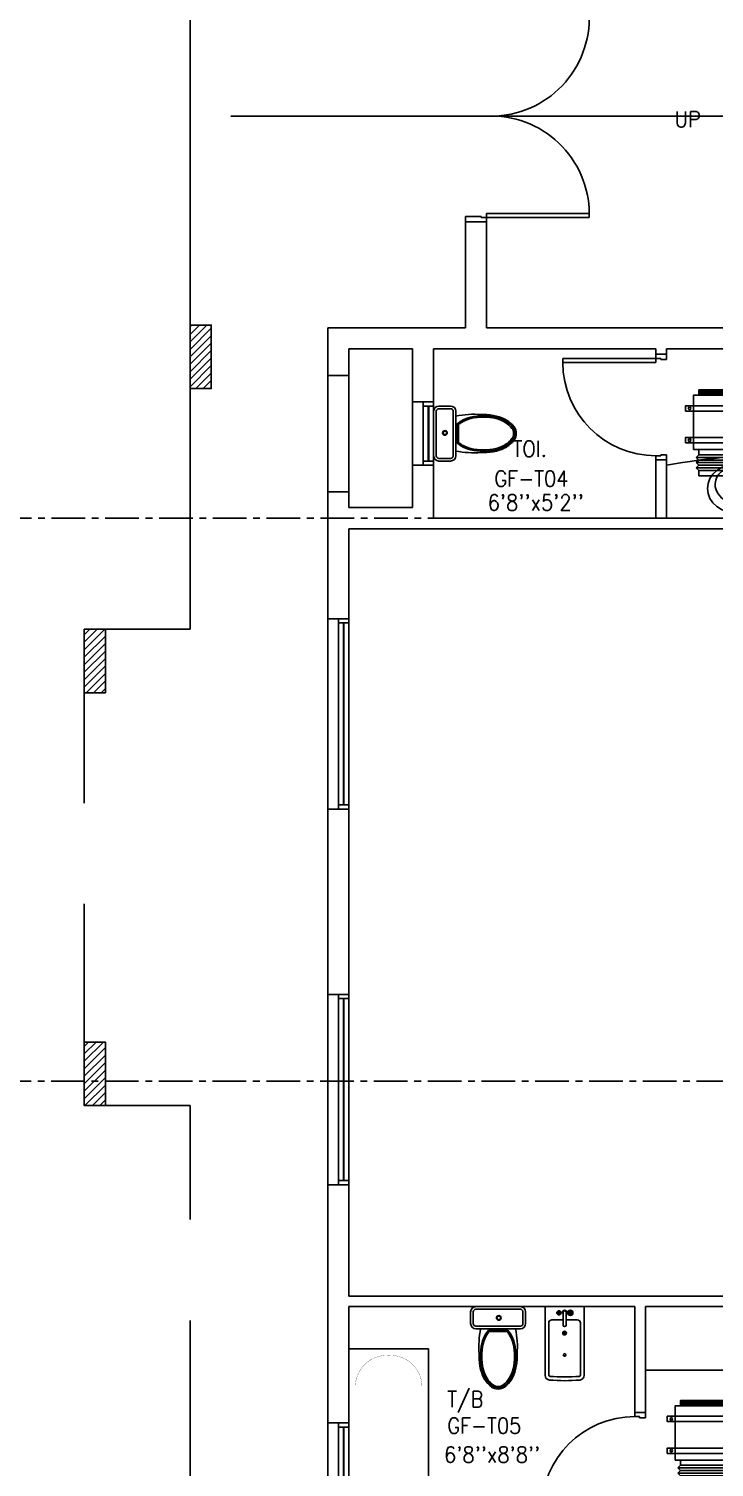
# Model space of a CAD drawing. Header units: millimetres. Extents: x -1288794 to 2153086, y -2701644 to -1335282.
# Drawn here: x 1503318 to 1509792, y -1504337 to -1490744 of the extents above; entities that cross this region are included whole.
import ezdxf

# ---------------------------------------------------------------- set-up
doc = ezdxf.new("R2010")
doc.units = ezdxf.units.MM
doc.header["$LTSCALE"] = 100
doc.linetypes.add('CENTER', pattern=[50.8, 31.75, -6.35, 6.35, -6.35])
doc.linetypes.add('DASHED2', pattern=[9.525, 6.35, -3.175])
for name, color, linetype in [('A-ANNO-TEXT', 8, 'Continuous'), ('A-DOOR', 4, 'Continuous'), ('A-FLOR-OVHD', 4, 'DASHED2'), ('A-FLOR-PFIX', 8, 'Continuous'), ('A-FLOR-SPCL', 8, 'Continuous'), ('A-GLAZ', 5, 'Continuous'), ('A-GRID', 253, 'CENTER'), ('A-WALL-FULL', 8, 'Continuous'), ('FCU-AC', 160, 'Continuous'), ('S-COL- HACT.', 9, 'Continuous'), ('S-COL.', 8, 'Continuous')]:
    doc.layers.add(name, color=color, linetype=linetype)
doc.styles.add('ROMANS', font='romans.shx', dxfattribs={"width": 0.8})
pattern_1 = [(45, (2628196.87, -1109556.65), (-35.355339, 35.355339), [])]

# ---------------------------------------------------------------- blocks, each defined once
blk = doc.blocks.new('D-200-DOUBLE')
for p, q in [((40, 200), (40, 1170)), ((40, 1170), (80, 1170)), ((80, 200), (80, 1170)), ((1920, 200), (1920, 1170)), ((1920, 1170), (1960, 1170)), ((1960, 200), (1960, 1170)), ((80, 200), (0, 200)), ((0, 200), (0, 0)), ((40, 200), (40, 148)), ((40, 148), (50, 148)), ((50, 148), (50, 0)), ((1920, 200), (1960, 200)), ((1950, 148), (1950, 0)), ((1960, 148), (1950, 148)), ((2000, 200), (1960, 200)), ((1960, 200), (1960, 148)), ((2000, 200), (2000, 0)), ((50, 0), (0, 0)), ((2000, 0), (1950, 0))]:
    blk.add_line(p, q)
at = {"linetype": 'Continuous'}
for centre, start, end in [((73, 242), 357.4314, 89.5378), ((1927, 242), 90.4622, 182.5686)]:
    blk.add_arc(centre, 928, start, end, dxfattribs=at)
blk = doc.blocks.new('BIDET-1')
for p, q in [((175, 0), (-175, 0)), ((-185, -10), (-185, -649)), ((-15, -125), (-120, -125)), ((-39, -59), (-69, -59)), ((-54, -44), (-54, -74)), ((-15, -54), (-15, -174)), ((15, -54), (15, -174)), ((120, -125), (15, -125)), ((39, -59), (69, -59)), ((54, -44), (54, -74)), ((185, -10), (185, -649)), ((-150, -155), (-150, -649)), ((12, -250), (-12, -250)), ((-9, -259), (9, -241)), ((-9, -241), (9, -259)), ((0, -238), (0, -262)), ((150, -155), (150, -649))]:
    blk.add_line(p, q)
for centre, radius in [((-54, -59), 25), ((-54, -59), 20), ((-54, -59), 15.2), ((-54, -59), 10.2), ((54, -59), 20), ((54, -59), 15.2), ((54, -59), 10.2), ((0, -250), 17.5), ((0, -250), 12.5), ((0, -457), 12.5), ((0, -457), 10)]:
    blk.add_circle(centre, radius)
for centre, radius, start, end in [((-175, -10), 10, 90, 180), ((175, -10), 10, 0, 90), ((-120, -155), 30, 90, 180), ((0, -54), 20, 318.5904, 221.4096), ((0, -54), 15, 0, 180), ((120, -155), 30, 0, 90), ((0, -174), 15, 180, 0), ((-140, -649), 45, 180, 265.2062), ((-140, -649), 10, 180, 265.2062), ((0, 1020), 1685, 265.2062, 274.7938), ((140, -649), 10, 274.7938, 0), ((140, -649), 45, 274.7938, 0), ((0, 1020), 1720, 265.2062, 274.7938)]:
    blk.add_arc(centre, radius, start, end)
blk = doc.blocks.new('D-100-R1')
for p, q in [((-80, 980), (-80, 100)), ((-80, 980), (-40, 980)), ((-40, 980), (-40, 55)), ((-1000, 100), (-1000, 0)), ((-1000, 100), (-960, 100)), ((-960, 100), (-960, 55)), ((-960, 55), (-950, 55)), ((-950, 55), (-950, 0)), ((-80, 100), (0, 100)), ((-50, 55), (-50, 0)), ((-50, 55), (-40, 55)), ((-50, 0), (0, 0)), ((0, 100), (0, 0)), ((-1000, 0), (-950, 0))]:
    blk.add_line(p, q)
at = {"linetype": 'Continuous'}
blk.add_arc((-80, 100), 880, 90, 180, dxfattribs=at)
blk = doc.blocks.new('WC-1')
for p, q in [((-210, 0), (210, 0)), ((-260, -160), (-260, -50)), ((-235, -160), (-235, -50)), ((-210, -25), (210, -25)), ((235, -50), (235, -160)), ((260, -50), (260, -160)), ((210, -185), (-210, -185)), ((210, -210), (-210, -210)), ((91, -223), (-91, -223)), ((86, -235), (-86, -235))]:
    blk.add_line(p, q)
for radius in [22.1, 17.1]:
    blk.add_circle((-6, -107), radius)
for centre, radius, start, end in [((-210, -50), 50, 90, 180), ((-210, -50), 25, 90, 180), ((210, -50), 50, 360, 90), ((210, -50), 25, 360, 90), ((-210, -160), 50, 180, 270), ((-210, -160), 25, 180, 270), ((722, -383), 904, 168.9529, 184.0632), ((178, -428), 341, 149.8586, 166.4766), ((178, -428), 328, 149.8586, 166.4766), ((69, -365), 214, 138.4152, 149.8586), ((69, -365), 201, 139.9943, 149.8586), ((-69, -365), 201, 30.1414, 40.0057), ((-69, -365), 214, 30.1414, 41.5848), ((-178, -428), 328, 13.5234, 30.1414), ((-178, -428), 341, 13.5234, 30.1414), ((210, -160), 25, 270, 360), ((210, -160), 50, 270, 360), ((352, -470), 520, 166.4766, 180), ((352, -470), 507, 166.4766, 180), ((-352, -470), 507, 360, 13.5234), ((-352, -470), 520, 360, 13.5234), ((352, -470), 532, 177.5541, 180), ((352, -470), 532, 180, 193.5234), ((352, -470), 520, 180, 193.5234), ((352, -470), 507, 180, 193.5234), ((-352, -470), 507, 346.4766, 360), ((-352, -470), 520, 346.4766, 360), ((-352, -470), 532, 346.4766, 360), ((-352, -470), 532, 360, 2.4459), ((178, -512), 353, 193.5234, 210.1414), ((178, -512), 341, 193.5234, 210.1414), ((178, -512), 328, 193.5234, 210.1414), ((69, -575), 201, 210.1414, 234.4972), ((-69, -575), 201, 305.5028, 329.8586), ((-178, -512), 328, 329.8586, 346.4766), ((-178, -512), 341, 329.8586, 346.4766), ((-178, -512), 353, 329.8586, 346.4766), ((69, -575), 226, 210.1414, 234.4972), ((69, -575), 214, 210.1414, 234.4972), ((0, -672), 108, 234.4972, 270), ((0, -672), 95.9, 234.4972, 270), ((0, -672), 83.4, 234.4972, 270), ((0, -672), 83.4, 270, 305.5028), ((0, -672), 95.9, 270, 305.5028), ((0, -672), 108, 270, 305.5028), ((-69, -575), 214, 305.5028, 329.8586), ((-69, -575), 226, 305.5028, 329.8586)]:
    blk.add_arc(centre, radius, start, end)
at = {"linetype": 'Continuous', "ltscale": 50}
blk.add_arc((-722, -383), 904, 355.9368, 11.0471, dxfattribs=at)
blk = doc.blocks.new('BT-2')
blk.add_lwpolyline([(0, 750), (1700, 750), (1700, 0), (0, 0)], close=True)
at = {"const_width": 2}
blk.add_lwpolyline([(60, 690), (1340, 690, -0.414214), (1640, 390), (1640, 360, -0.414214), (1340, 60), (60, 60)], format="xyb", close=True, dxfattribs=at)
blk.add_circle((125, 375), 31.9)
blk = doc.blocks.new('W-60')
for p, q in [((600, 100), (0, 100)), ((600, 0), (0, 0)), ((40, 0), (40, 100)), ((560, 100), (560, 0))]:
    blk.add_line(p, q)
at = {"linetype": 'Continuous'}
for p, q in [((560, 53), (40, 53)), ((560, 47), (40, 47))]:
    blk.add_line(p, q, dxfattribs=at)
blk = doc.blocks.new('W-180')
for p, q in [((1800, 100), (0, 100)), ((1800, 0), (0, 0)), ((40, 0), (40, 100)), ((1760, 100), (1760, 0))]:
    blk.add_line(p, q)
at = {"linetype": 'Continuous'}
for p, q in [((1760, 53), (40, 53)), ((1760, 47), (40, 47))]:
    blk.add_line(p, q, dxfattribs=at)
blk = doc.blocks.new('LAV-2')
for p, q in [((-102, 330), (-23, 330)), ((-21, 393), (-55, 399)), ((-21, 369), (-55, 363)), ((-24, 385), (-49, 381)), ((-24, 377), (-49, 381)), ((-25, 381), (-13, 258)), ((-19, 381), (17, 381)), ((-1, 363), (-1, 399)), ((23, 381), (11, 257)), ((53, 399), (20, 393)), ((53, 363), (20, 369)), ((21, 329), (101, 329)), ((47, 381), (23, 385)), ((47, 381), (23, 376))]:
    blk.add_line(p, q)
for centre, radius in [((-1, 381), 24), ((-1, 381), 18), ((-1, 209), 18), ((-1, 209), 13.2)]:
    blk.add_circle(centre, radius)
blk.add_arc((-1, 257), 12, 179.8053, 359.8053)
for centre, major_axis, ratio in [((-1, 202), (-300, 1), 0.8), ((53, 381), (0.1, 18), 0.333333)]:
    blk.add_ellipse(centre, major_axis=major_axis, ratio=ratio)
blk.add_ellipse((-1, 166), major_axis=(-228, 1), ratio=0.8, start_param=5.174, end_param=10.533963)
at = {"extrusion": (0, 0, -1)}
blk.add_ellipse((-55, 381), major_axis=(0.1, 18), ratio=0.333333, dxfattribs=at)
for points, knots in [([(-55, 365), (-55, 366), (-55, 366), (-55, 366), (-55, 366), (-56, 367), (-56, 368), (-57, 370), (-57, 371), (-58, 374), (-58, 375), (-58, 379), (-58, 381), (-58, 386), (-58, 388), (-57, 392), (-57, 393), (-56, 394), (-56, 395), (-55, 396), (-55, 396), (-55, 396), (-55, 397), (-55, 397)], [3.378318, 3.378318, 3.378318, 3.378318, 3.519844, 3.519844, 3.66137, 3.66137, 3.925951, 3.925951, 4.190531, 4.190531, 4.455112, 4.455112, 4.86737, 4.86737, 5.279628, 5.279628, 5.565785, 5.565785, 5.785568, 5.785568, 5.957, 5.957, 6.04646, 6.04646, 6.04646, 6.04646]), ([(-55, 397), (-55, 397), (-54, 396), (-54, 396), (-54, 396), (-53, 395), (-53, 394), (-52, 392), (-52, 391), (-52, 388), (-51, 387), (-51, 383), (-51, 381), (-51, 376), (-52, 374), (-52, 370), (-53, 369), (-53, 368), (-54, 367), (-54, 366), (-54, 366), (-55, 366), (-55, 365), (-55, 365)], [0.236726, 0.236726, 0.236726, 0.236726, 0.378252, 0.378252, 0.519778, 0.519778, 0.784358, 0.784358, 1.048939, 1.048939, 1.313519, 1.313519, 1.725777, 1.725777, 2.138035, 2.138035, 2.424192, 2.424192, 2.643976, 2.643976, 2.815407, 2.815407, 2.904867, 2.904867, 2.904867, 2.904867]), ([(53, 396), (53, 396), (53, 396), (53, 396), (53, 395), (52, 394), (52, 394), (51, 392), (51, 390), (50, 388), (50, 386), (50, 383), (50, 380), (50, 376), (50, 373), (51, 370), (51, 369), (52, 367), (52, 367), (53, 366), (53, 365), (53, 365), (53, 365), (53, 365)], [0.236726, 0.236726, 0.236726, 0.236726, 0.378252, 0.378252, 0.519778, 0.519778, 0.784358, 0.784358, 1.048939, 1.048939, 1.313519, 1.313519, 1.725777, 1.725777, 2.138035, 2.138035, 2.424192, 2.424192, 2.643976, 2.643976, 2.815407, 2.815407, 2.904867, 2.904867, 2.904867, 2.904867]), ([(53, 365), (53, 365), (53, 365), (54, 366), (54, 366), (55, 367), (55, 368), (56, 370), (56, 371), (56, 373), (57, 375), (57, 379), (57, 381), (57, 386), (56, 388), (56, 391), (55, 392), (55, 394), (54, 395), (54, 396), (54, 396), (54, 396), (53, 396), (53, 396)], [3.378318, 3.378318, 3.378318, 3.378318, 3.519844, 3.519844, 3.66137, 3.66137, 3.925951, 3.925951, 4.190531, 4.190531, 4.455112, 4.455112, 4.86737, 4.86737, 5.279628, 5.279628, 5.565785, 5.565785, 5.785568, 5.785568, 5.957, 5.957, 6.04646, 6.04646, 6.04646, 6.04646])]:
    blk.add_open_spline(points, degree=3, knots=knots)
blk = doc.blocks.new('fcu 2 tr')
h = blk.add_hatch()
h.set_pattern_fill('NET', color=3)
h.paths.add_polyline_path([(80954, -1588493), (79654, -1588493), (79654, -1588543), (80954, -1588543)])
at = {"layer": 'FCU-AC'}
for p, q in [((79654, -1587780), (79629, -1587805)), ((80954, -1587780), (79654, -1587780)), ((80954, -1587780), (80979, -1587805)), ((80979, -1587805), (79629, -1587805)), ((79654, -1587830), (79629, -1587805)), ((79654, -1587830), (79629, -1587855)), ((80979, -1587855), (79629, -1587855)), ((79654, -1587880), (79629, -1587855)), ((79654, -1587880), (79629, -1587905)), ((80979, -1587905), (79629, -1587905)), ((79654, -1587930), (79629, -1587905)), ((80954, -1587830), (79654, -1587830)), ((80954, -1587830), (79654, -1587830)), ((80954, -1587880), (79654, -1587880)), ((80954, -1587880), (79654, -1587880)), ((80954, -1587830), (80979, -1587805)), ((80954, -1587830), (80979, -1587855)), ((80954, -1587880), (80979, -1587855)), ((80954, -1587880), (80979, -1587905)), ((80954, -1587930), (80979, -1587905))]:
    blk.add_line(p, q, dxfattribs=at)
at = {"layer": 'FCU-AC', "color": 1}
for p, q in [((80954, -1587730), (79654, -1587730)), ((79654, -1587730), (79654, -1587780)), ((79654, -1587780), (80954, -1587780)), ((80954, -1587780), (80954, -1587730)), ((80954, -1587930), (79654, -1587930)), ((79654, -1587930), (79654, -1587980)), ((79654, -1587980), (80954, -1587980)), ((80954, -1587980), (80954, -1587930))]:
    blk.add_line(p, q, dxfattribs=at)
at = {"layer": 'FCU-AC', "color": 6}
for points in [[(79529, -1588093), (81079, -1588093), (81079, -1588043), (79529, -1588043)], [(79529, -1588393), (81079, -1588393), (81079, -1588343), (79529, -1588343)]]:
    blk.add_lwpolyline(points, close=True, dxfattribs=at)
at = {"layer": 'FCU-AC'}
blk.add_lwpolyline([(79604, -1588493), (81004, -1588493), (81004, -1587980), (79604, -1587980)], close=True, dxfattribs=at)
at = {"layer": 'FCU-AC', "color": 3}
blk.add_lwpolyline([(79654, -1588543), (80954, -1588543), (80954, -1588493), (79654, -1588493)], close=True, dxfattribs=at)
at = {"layer": 'FCU-AC', "color": 6}
for centre in [(79566, -1588068), (81041, -1588068), (79566, -1588368), (81041, -1588368)]:
    blk.add_circle(centre, 12.5, dxfattribs=at)
blk = doc.blocks.new('fcu 2.5 tr')
h = blk.add_hatch()
h.set_pattern_fill('NET', color=3)
h.paths.add_polyline_path([(83172, -1587743), (81672, -1587743), (81672, -1587793), (83172, -1587793)])
at = {"layer": 'FCU-AC'}
for p, q in [((81672, -1587030), (81647, -1587055)), ((83197, -1587055), (81647, -1587055)), ((81672, -1587080), (81647, -1587055)), ((81672, -1587080), (81647, -1587105)), ((83197, -1587105), (81647, -1587105)), ((81672, -1587130), (81647, -1587105)), ((83172, -1587030), (81672, -1587030)), ((83172, -1587080), (81672, -1587080)), ((83172, -1587080), (81672, -1587080)), ((83197, -1587055), (83172, -1587030)), ((83197, -1587055), (83172, -1587080)), ((83197, -1587105), (83172, -1587080)), ((83197, -1587105), (83172, -1587130)), ((81672, -1587130), (81647, -1587155)), ((83197, -1587155), (81647, -1587155)), ((81672, -1587180), (81647, -1587155)), ((83172, -1587130), (81672, -1587130)), ((83172, -1587130), (81672, -1587130)), ((83197, -1587155), (83172, -1587130)), ((83197, -1587155), (83172, -1587180))]:
    blk.add_line(p, q, dxfattribs=at)
at = {"layer": 'FCU-AC', "color": 1}
for p, q in [((83172, -1586980), (81672, -1586980)), ((81672, -1586980), (81672, -1587030)), ((81672, -1587030), (83172, -1587030)), ((83172, -1587030), (83172, -1586980)), ((83172, -1587180), (81672, -1587180)), ((81672, -1587180), (81672, -1587230)), ((81672, -1587230), (83172, -1587230)), ((83172, -1587230), (83172, -1587180))]:
    blk.add_line(p, q, dxfattribs=at)
at = {"layer": 'FCU-AC'}
blk.add_lwpolyline([(81622, -1587743), (83222, -1587743), (83222, -1587230), (81622, -1587230)], close=True, dxfattribs=at)
at = {"layer": 'FCU-AC', "color": 6}
for points in [[(81547, -1587343), (83297, -1587343), (83297, -1587293), (81547, -1587293)], [(81547, -1587643), (83297, -1587643), (83297, -1587593), (81547, -1587593)]]:
    blk.add_lwpolyline(points, close=True, dxfattribs=at)
at = {"layer": 'FCU-AC', "color": 3}
blk.add_lwpolyline([(81672, -1587793), (83172, -1587793), (83172, -1587743), (81672, -1587743)], close=True, dxfattribs=at)
at = {"layer": 'FCU-AC', "color": 6}
for centre in [(81584, -1587318), (83259, -1587318), (81584, -1587618), (83259, -1587618)]:
    blk.add_circle(centre, 12.5, dxfattribs=at)

msp = doc.modelspace()

# ---------------------------------------------------------------- hatches: boundary and pattern name
at = {"layer": 'S-COL- HACT.', "linetype": 'Continuous', "ltscale": 3}
h = msp.add_hatch(dxfattribs=at)
h.set_pattern_fill('ANSI31', color=256, scale=400, style=0)
h.set_pattern_definition(pattern_1)
h.paths.add_polyline_path([(1504841.7, -1493543.6), (1504841.7, -1494143.6), (1505041.7, -1494143.6), (1505041.7, -1493543.6)])
h = msp.add_hatch(dxfattribs=at)
h.set_pattern_fill('ANSI31', color=256, scale=400, style=0)
h.set_pattern_definition(pattern_1)
h.paths.add_polyline_path([(1503841.7, -1496418.6), (1503841.7, -1497018.6), (1504041.7, -1497018.6), (1504041.7, -1496418.6)])
h = msp.add_hatch(dxfattribs=at)
h.set_pattern_fill('ANSI31', color=256, scale=400, style=0)
h.set_pattern_definition(pattern_1)
h.paths.add_polyline_path([(1503841.7, -1500918.6), (1503841.7, -1500318.6), (1504041.7, -1500318.6), (1504041.7, -1500918.6)])

# ---------------------------------------------------------------- linework, layer by layer
at = {"layer": 'A-FLOR-OVHD', "linetype": 'Continuous', "ltscale": 3}
for p in [(1504841.7, -1486718.6), (1504841.7, -1486718.6), (1503841.7, -1496418.6), (1503841.7, -1496418.6)]:
    msp.add_line(p, (1504841.7, -1496418.6), dxfattribs=at)
at = {"layer": 'A-FLOR-OVHD', "ltscale": 3}
msp.add_lwpolyline([(1531841.7, -1509268.6), (1531841.7, -1510568.6), (1519041.7, -1510568.6), (1519041.7, -1509268.6), (1517741.7, -1509268.6), (1517741.7, -1510568.6), (1513441.7, -1510568.6), (1513441.7, -1510168.6), (1511841.7, -1510168.6), (1511841.7, -1510568.6), (1504841.7, -1510568.6), (1504841.7, -1500918.6), (1503841.7, -1500918.6), (1503841.7, -1496418.6)], dxfattribs=at)
msp.add_lwpolyline([(1531841.7, -1509268.6), (1531841.7, -1510568.6), (1519041.7, -1510568.6), (1519041.7, -1509268.6), (1517741.7, -1509268.6), (1517741.7, -1510568.6), (1513441.7, -1510568.6), (1513441.7, -1510168.6), (1511841.7, -1510168.6), (1511841.7, -1510568.6), (1504841.7, -1510568.6), (1504841.7, -1500918.6), (1503841.7, -1500918.6), (1503841.7, -1496418.6)], dxfattribs=at)
at = {"layer": 'A-FLOR-SPCL', "ltscale": 3}
msp.add_line((1509141.7, -1503418.6), (1511641.7, -1503418.6), dxfattribs=at)
msp.add_arc((1510541.7, -1501493), 6732.1, 79.7322, 100.2678, dxfattribs=at)
at = {"layer": 'A-GLAZ', "ltscale": 3}
for p, q in [((1506141.7, -1494018.6), (1506141.7, -1495118.6)), ((1506341.7, -1494018.6), (1506341.7, -1495118.6)), ((1506941.7, -1494868.6), (1506941.7, -1494268.6)), ((1506141.7, -1498118.6), (1506141.7, -1496318.6)), ((1506141.7, -1501668.6), (1506141.7, -1499868.6)), ((1506141.7, -1504518.6), (1506141.7, -1503918.6))]:
    msp.add_line(p, q, dxfattribs=at)
at = {"layer": 'A-GRID', "ltscale": 0.1}
for p, q in [((1494388.3, -1495368.6), (1537927.9, -1495368.6)), ((1494385.9, -1500687.6), (1537925.5, -1500687.6))]:
    msp.add_line(p, q, dxfattribs=at)
at = {"layer": 'A-WALL-FULL', "ltscale": 3}
for p, q in [((1505225.6, -1491568.6), (1531641.7, -1491568.6)), ((1507441.7, -1493568.6), (1507441.7, -1492568.6)), ((1507441.7, -1492568.6), (1507641.7, -1492568.6)), ((1507441.7, -1493568.6), (1507441.7, -1492568.6)), ((1507441.7, -1492568.6), (1507641.7, -1492568.6)), ((1507641.7, -1493568.6), (1507641.7, -1492568.6)), ((1507641.7, -1493568.6), (1507641.7, -1492568.6)), ((1504841.7, -1494143.6, 0), (1504841.7, -1493543.6, 0)), ((1504841.7, -1493543.6, 0), (1505041.7, -1493543.6, 0)), ((1505041.7, -1493543.6, 0), (1505041.7, -1494143.6, 0)), ((1506141.7, -1496318.6), (1506141.7, -1493568.6)), ((1506141.7, -1493568.6), (1507441.7, -1493568.6)), ((1506141.7, -1494018.6), (1506141.7, -1493568.6)), ((1507641.7, -1493568.6), (1511241.7, -1493568.6)), ((1506341.7, -1493768.6), (1506341.7, -1494018.6)), ((1506941.7, -1493768.6), (1506341.7, -1493768.6)), ((1506941.7, -1494268.6), (1506941.7, -1493768.6)), ((1509241.7, -1493768.6), (1507141.7, -1493768.6)), ((1507141.7, -1494268.6), (1507141.7, -1493768.6)), ((1509241.7, -1493818.6), (1509241.7, -1493768.6)), ((1509341.7, -1493818.6), (1509241.7, -1493818.6)), ((1509341.7, -1493818.6), (1509341.7, -1493768.6)), ((1509341.7, -1493768.6), (1511241.7, -1493768.6)), ((1506341.7, -1494018.6), (1506141.7, -1494018.6)), ((1505041.7, -1494143.6, 0), (1504841.7, -1494143.6, 0)), ((1507141.7, -1494268.6), (1506941.7, -1494268.6)), ((1507141.7, -1494868.6), (1506941.7, -1494868.6)), ((1506941.7, -1495268.6), (1506941.7, -1494868.6)), ((1507141.7, -1495368.6), (1507141.7, -1494868.6)), ((1509241.7, -1495368.6), (1509241.7, -1494818.6)), ((1509341.7, -1494818.6), (1509241.7, -1494818.6)), ((1509341.7, -1495368.6), (1509341.7, -1494818.6)), ((1506341.7, -1495118.6), (1506141.7, -1495118.6)), ((1506341.7, -1495118.6), (1506341.7, -1495268.6)), ((1506941.7, -1495268.6), (1506341.7, -1495268.6)), ((1506341.7, -1496318.6), (1506341.7, -1495468.6)), ((1511641.7, -1495468.6), (1506341.7, -1495468.6)), ((1509241.7, -1495368.6), (1507141.7, -1495368.6)), ((1511341.7, -1495368.6), (1509341.7, -1495368.6)), ((1503841.7, -1497018.6, 0), (1503841.7, -1496418.6)), ((1503841.7, -1496418.6), (1504041.7, -1496418.6, 0)), ((1504041.7, -1496418.6, 0), (1504041.7, -1497018.6, 0)), ((1506141.7, -1496318.6), (1506341.7, -1496318.6)), ((1504041.7, -1497018.6, 0), (1503841.7, -1497018.6, 0)), ((1506141.7, -1499868.6), (1506141.7, -1498118.6)), ((1506141.7, -1498118.6), (1506341.7, -1498118.6)), ((1506341.7, -1499868.6), (1506341.7, -1498118.6)), ((1506141.7, -1499868.6), (1506341.7, -1499868.6)), ((1503841.7, -1500918.6), (1503841.7, -1500318.6, 0)), ((1503841.7, -1500318.6, 0), (1504041.7, -1500318.6)), ((1504041.7, -1500318.6), (1504041.7, -1500918.6)), ((1504041.7, -1500918.6), (1503841.7, -1500918.6)), ((1506141.7, -1502918.6), (1506141.7, -1501668.6)), ((1506141.7, -1501668.6), (1506341.7, -1501668.6)), ((1506341.7, -1502718.6), (1506341.7, -1501668.6)), ((1506341.7, -1502718.6), (1511641.7, -1502718.6)), ((1506341.7, -1502818.6), (1509041.7, -1502818.6)), ((1506341.7, -1503918.6), (1506341.7, -1502818.6)), ((1509041.7, -1503818.6), (1509041.7, -1502818.6)), ((1509141.7, -1503818.6), (1509141.7, -1502818.6)), ((1509141.7, -1502818.6), (1511641.7, -1502818.6)), ((1506141.7, -1502918.6), (1506141.7, -1502918.6)), ((1506141.7, -1503918.6), (1506141.7, -1502918.6)), ((1506341.7, -1503918.6), (1506141.7, -1503918.6)), ((1509041.7, -1503818.6), (1509141.7, -1503818.6))]:
    msp.add_line(p, q, dxfattribs=at)
at = {"layer": 'A-WALL-FULL', "linetype": 'Continuous', "ltscale": 3}
for points in [[(1503841.7, -1496418.6), (1504041.7, -1496418.6), (1504041.7, -1497018.6), (1503841.7, -1497018.6)], [(1503841.7, -1500318.6), (1504041.7, -1500318.6), (1504041.7, -1500918.6), (1503841.7, -1500918.6)]]:
    msp.add_lwpolyline(points, close=True, dxfattribs=at)
at = {"layer": 'S-COL.', "linetype": 'Continuous', "ltscale": 3, "elevation": 0}
msp.add_lwpolyline([(1504841.7, -1493543.6), (1504841.7, -1494143.6), (1505041.7, -1494143.6), (1505041.7, -1493543.6)], close=True, dxfattribs=at)
msp.add_lwpolyline([(1504841.7, -1493543.6), (1504841.7, -1494143.6), (1505041.7, -1494143.6), (1505041.7, -1493543.6)], close=True, dxfattribs=at)
at = {"layer": 'S-COL.', "linetype": 'Continuous', "ltscale": 3}
for points in [[(1503841.7, -1496418.6), (1503841.7, -1497018.6), (1504041.7, -1497018.6), (1504041.7, -1496418.6)], [(1503841.7, -1496418.6), (1503841.7, -1497018.6), (1504041.7, -1497018.6), (1504041.7, -1496418.6)], [(1503841.7, -1496418.6), (1503841.7, -1497018.6), (1504041.7, -1497018.6), (1504041.7, -1496418.6)], [(1503841.7, -1500918.6), (1503841.7, -1500318.6), (1504041.7, -1500318.6), (1504041.7, -1500918.6)], [(1503841.7, -1500918.6), (1503841.7, -1500318.6), (1504041.7, -1500318.6), (1504041.7, -1500918.6)], [(1503841.7, -1500918.6), (1503841.7, -1500318.6), (1504041.7, -1500318.6), (1504041.7, -1500918.6)]]:
    msp.add_lwpolyline(points, close=True, dxfattribs=at)

# ---------------------------------------------------------------- block references
at = {"layer": 'A-DOOR', "ltscale": 3}
for name, p, rotation in [('D-200-DOUBLE', (1507441.7, -1490568.6), 270), ('D-100-R1', (1509341.7, -1493818.6), 90)]:
    msp.add_blockref(name, p, dxfattribs=dict(at, rotation=rotation))
at = {"layer": 'A-DOOR', "ltscale": 3, "xscale": -1, "rotation": 90}
msp.add_blockref('D-100-R1', (1509141.7, -1504818.6), dxfattribs=at)
at = {"layer": 'A-FLOR-PFIX', "ltscale": 3, "xscale": -1}
for name, p, rotation in [('WC-1', (1507141.7, -1494568.6), 90), ('LAV-2', (1510029, -1494884.9), 180), ('BT-2', (1506341.7, -1504918.6), 270)]:
    msp.add_blockref(name, p, dxfattribs=dict(at, rotation=rotation))
for name, p in [('WC-1', (1507750.6, -1502818.6)), ('BIDET-1', (1508378.7, -1502818.6))]:
    msp.add_blockref(name, p, dxfattribs=at)
at = {"layer": 'A-GLAZ', "ltscale": 3, "xscale": -1, "rotation": 90}
for name, p in [('W-60', (1507141.7, -1494268.6)), ('W-180', (1506341.7, -1496318.6)), ('W-180', (1506341.7, -1499868.6)), ('W-60', (1506341.7, -1503918.6))]:
    msp.add_blockref(name, p, dxfattribs=at)
at = {"layer": 'FCU-AC', "color": 3, "rotation": 180}
msp.add_blockref('fcu 2.5 tr', (1592818.7, -3081948.7), dxfattribs=at)
at = {"layer": 'FCU-AC', "rotation": 180}
msp.add_blockref('fcu 2 tr', (1590427.6, -3092248.6), dxfattribs=at)

# ---------------------------------------------------------------- texts
at = {"layer": 'A-ANNO-TEXT', "style": 'ROMANS', "width": 0.9}
for s, p in [('UP', (1509417.4, -1491673.9)), ('TOI.', (1507886.8, -1494788.2)), ('GF-T04', (1507714.9, -1495070)), ("6'8''x5'2''", (1507651.9, -1495295.7)), ('T/B', (1507270.4, -1503768.8)), ('GF-T05', (1507270.4, -1504019.3)), ("6'8''x8'8''", (1507239.8, -1504292.6))]:
    msp.add_text(s, height=150, dxfattribs=at).set_placement(p)

doc.saveas('drawing.dxf')
